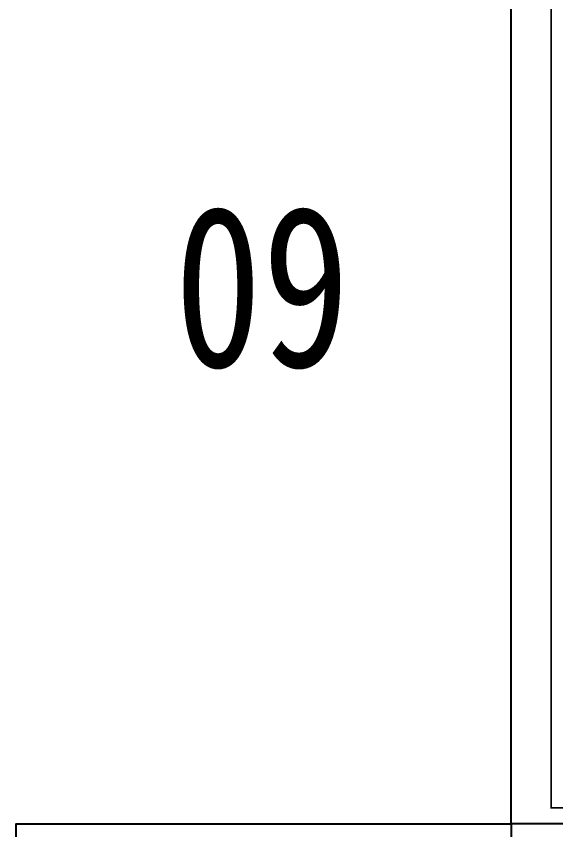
# Model space of a CAD drawing. Extents: x -518115 to 389031, y -209821 to 1628073.
# Drawn here: x -31986 to 1802, y 642090 to 693077 of the extents above; entities that cross this region are included whole.
import ezdxf

# ---------------------------------------------------------------- set-up
doc = ezdxf.new("R2010")
doc.units = 0
doc.header["$LTSCALE"] = 1000
doc.header["$MEASUREMENT"] = 0
doc.layers.add('text', color=7, linetype='Continuous')
doc.layers.add('图框', color=140, linetype='Continuous')
doc.layers.add('yichutu', color=7, linetype='Continuous', true_color=0xffffff, plot=False)
doc.styles.add('黑体', font='')
doc.styles.get('黑体').set_extended_font_data('SimHei')

# ---------------------------------------------------------------- blocks, each defined once
blk = doc.blocks.new('TK')
at = {"layer": '图框'}
blk.add_lwpolyline([(465375, 548714), (549475, 548714), (549475, 489314), (465375, 489314)], close=True, dxfattribs=at)
blk.add_lwpolyline([(465375, 548714), (549475, 548714), (549475, 489314), (465375, 489314)], close=True, dxfattribs=at)
at = {"layer": '图框', "const_width": 100}
blk.add_lwpolyline([(548475, 490314), (548475, 547714), (467875, 547714), (467875, 490314)], close=True, dxfattribs=at)
blk = doc.blocks.new('yct-841-594-84100-59399.9999999999-100-1000.0')
at = {"layer": 'yichutu', "color": 7, "true_color": 0xffffff}
blk.add_lwpolyline([(0, 0), (0, 59400), (84100, 59400), (84100, 0)], close=True, dxfattribs=at)

msp = doc.modelspace()

# ---------------------------------------------------------------- linework, layer by layer
at = {"layer": 'text', "color": 2}
msp.add_lwpolyline([(-985.9, 624648.6), (-31985.9, 624648.6), (-31985.9, 642457), (-985.9, 642457)], close=True, dxfattribs=at)

# ---------------------------------------------------------------- block references
msp.add_blockref('TK', (-466360.9, 153143.3))
at = {"layer": 'yichutu'}
msp.add_blockref('yct-841-594-84100-59399.9999999999-100-1000.0', (-985.9, 642457), dxfattribs=at)

# ---------------------------------------------------------------- texts
at = {"layer": 'text', "color": 1, "style": '黑体', "width": 0.8}
msp.add_text('09', height=10094.18, dxfattribs=at).set_placement((-22087.7, 671103.9))

doc.saveas('drawing.dxf')
